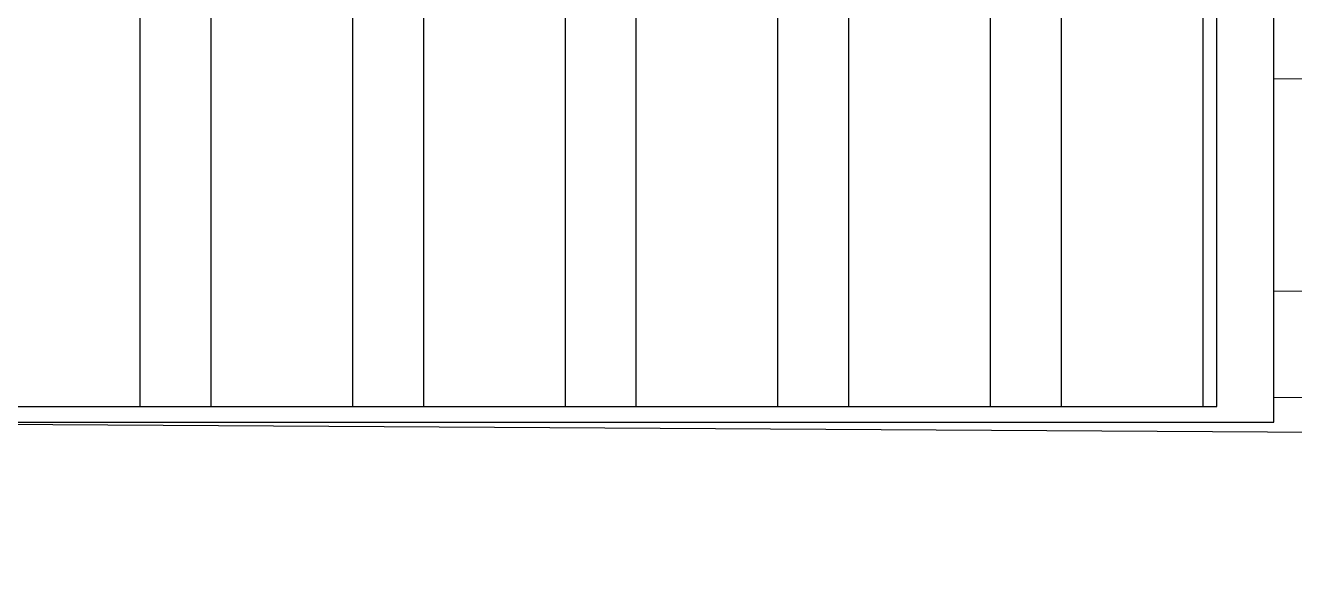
# Model space of a CAD drawing. Header units: inches. Extents: x 70 to 1974, y -315 to 363.
# Drawn here: x 297.583 to 298.479, y -201.497 to -201.116 of the extents above; entities that cross this region are included whole.
import ezdxf

# ---------------------------------------------------------------- set-up
doc = ezdxf.new("R2010")
doc.units = ezdxf.units.IN
doc.header["$MEASUREMENT"] = 0
doc.layers.add('elev', color=8, linetype='Continuous')
doc.layers.add('LAYER1', color=8, linetype='Continuous', lineweight=9)

msp = doc.modelspace()

# ---------------------------------------------------------------- hatches: boundary and pattern name
at = {"layer": 'elev'}
h = msp.add_hatch(dxfattribs=at)
h.set_pattern_fill('ANSI32', color=256, scale=0.4, angle=45)
h.set_pattern_definition([(90, (-164.33564, 110.69599), (-0.15, 0), []), (90, (-164.28564, 110.74599), (-0.15, 0), [])])
h.paths.add_polyline_path([(291.29697, -198.88511), (290.18809, -198.88511), (290.18809, -201.3134), (291.29697, -201.3134)])
h.paths.add_polyline_path([(293.64615, -198.88511), (292.53726, -198.88511), (292.53726, -201.3275), (293.64615, -201.3275)])
h.paths.add_polyline_path([(295.95551, -198.88511), (294.84662, -198.88511), (294.84662, -201.38511), (295.95551, -201.38511)])
h.paths.add_polyline_path([(298.42414, -198.88511), (297.31526, -198.88511), (297.31526, -201.38511), (298.42414, -201.38511)])
at = {"layer": 'LAYER1', "true_color": 0xc2b093}
h = msp.add_hatch(dxfattribs=at)
h.set_pattern_fill('ANSI32', color=253, scale=0.6, angle=135)
h.set_pattern_definition([(180, (-164.33564, 110.69599), (-1e-17, -0.225), []), (180, (-164.41064, 110.77099), (-1e-17, -0.225), [])])
h.paths.add_polyline_path([(290.14804, -198.84507), (288.75877, -198.84507), (288.74377, -201.34502), (290.14804, -201.35345)])
h.paths.add_polyline_path([(299.87805, -199.18511), (301.07805, -199.18511), (301.07805, -201.41903), (305.27842, -201.44423), (305.27842, -199.24423), (308.55842, -199.24423), (308.5585, -201.46391), (308.75877, -201.46511), (308.75877, -198.96507), (298.4642, -198.96577), (298.46436, -201.40335), (299.87787, -201.41183)])

# ---------------------------------------------------------------- linework, layer by layer
for p, q in [((314.04787, -201.49685), (283.85173, -201.31567)), ((308.75877, -201.46511), (288.75877, -201.34511))]:
    msp.add_line(p, q)
at = {"layer": 'elev'}
for points in [[(298.46419, -198.84507), (297.27521, -198.84507), (297.27539, -201.39621), (298.46436, -201.39621)], [(298.42414, -198.88511), (297.31526, -198.88511), (297.31526, -201.38511), (298.42414, -201.38511)]]:
    msp.add_lwpolyline(points, close=True, dxfattribs=at)

doc.saveas('drawing.dxf')
